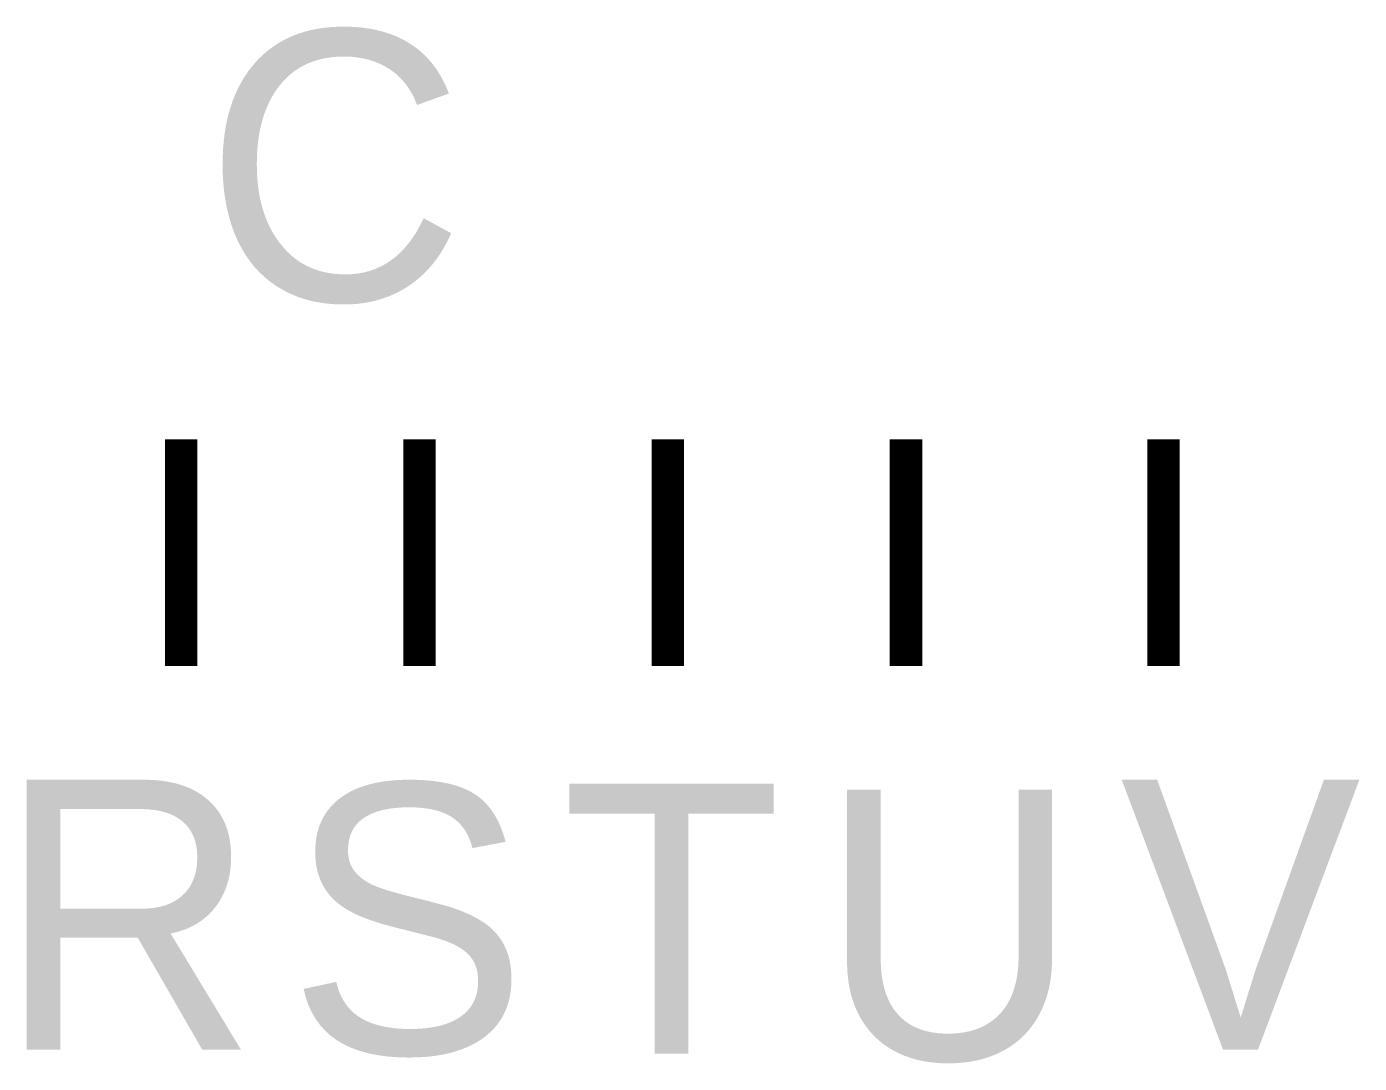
# Model space of a CAD drawing. Extents: x -0.057 to 0.436, y -0.147 to 0.237.
import ezdxf

# ---------------------------------------------------------------- set-up
doc = ezdxf.new("R2010")
doc.units = 0
doc.header["$LTSCALE"] = 250
doc.layers.get('0').update_dxf_attribs({"linetype": 'CONTINUOUS'})

msp = doc.modelspace()

# ---------------------------------------------------------------- linework, layer by layer
at = {"color": 0, "const_width": 0.012}
for points in [[(0, 0.084), (0, 0)], [(0.08834, 0.084), (0.08834, 0)], [(0.18027, 0.084), (0.18027, 0)], [(0.26851, 0.084), (0.26851, 0)], [(0.36389, 0.084), (0.36389, 0)]]:
    msp.add_lwpolyline(points, dxfattribs=at)

# ---------------------------------------------------------------- texts
at = {"color": 0, "flags": 1}
msp.add_attdef('C', (0.00857, 0.13533), '', height=0.1, dxfattribs=at)
at = {"color": 0}
for tag, p in [('R', (-0.06819, -0.14212)), ('S', (0.03929, -0.1436)), ('T', (0.14081, -0.1436)), ('V', (0.34782, -0.14213)), ('U', (0.23635, -0.14575))]:
    msp.add_attdef(tag, p, '', height=0.1, dxfattribs=at)

doc.saveas('drawing.dxf')
